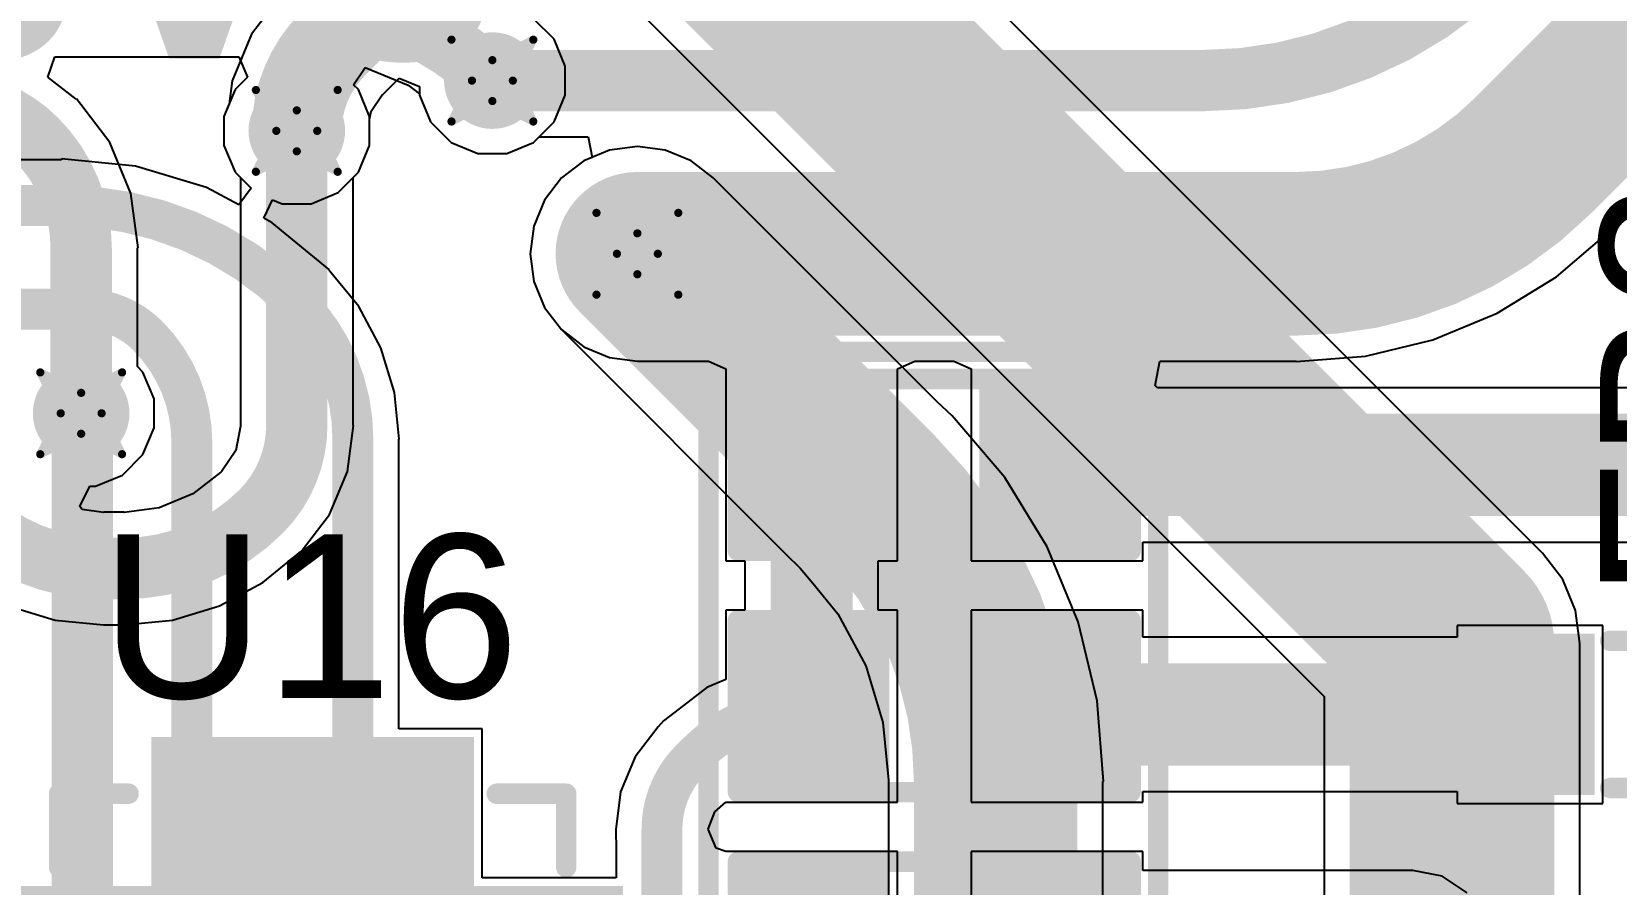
# Model space of a CAD drawing. Header units: inches. Extents: x -5 to 426, y -53 to 116.
# Drawn here: x 38.13 to 47.97, y -9.05 to -3.75 of the extents above; entities that cross this region are included whole.
import ezdxf

# ---------------------------------------------------------------- set-up
doc = ezdxf.new("R2010")
doc.units = ezdxf.units.IN
for name, color, linetype in [('Board Outline', 216, 'Continuous'), ('Bottom Layer', 5, 'Continuous'), ('Drill Drawing', 1, 'Continuous'), ('Top Layer', 1, 'Continuous'), ('Top Overlay', 2, 'Continuous'), ('Top Paste', 8, 'Continuous'), ('Top Solder', 216, 'Continuous'), ('Via Holes', 16, 'Continuous')]:
    doc.layers.add(name, color=color, linetype=linetype)
doc.styles.add('Arial', font='', dxfattribs={"height": 0.2})
doc.styles.add('Arial_Bold', font='', dxfattribs={"height": 0.2})
doc.styles.get('Arial').set_extended_font_data('Arial')
doc.styles.get('Arial_Bold').set_extended_font_data('Arial', bold=True)

# ---------------------------------------------------------------- blocks, each defined once
blk = doc.blocks.new('R___0603_7')
at = {"layer": 'Top Layer'}
for points in [[(-0.381, 0.4445), (-0.381, -0.4445), (-1.143, -0.4445), (-1.143, 0.4445)], [(1.143, 0.4445), (1.143, -0.4445), (0.381, -0.4445), (0.381, 0.4445)]]:
    blk.add_hatch(color=1, dxfattribs=at).paths.add_polyline_path(points)
at = {"layer": 'Top Paste'}
for points in [[(-0.381, 0.4445), (-0.381, -0.4445), (-1.143, -0.4445), (-1.143, 0.4445)], [(1.143, 0.4445), (1.143, -0.4445), (0.381, -0.4445), (0.381, 0.4445)]]:
    blk.add_hatch(color=8, dxfattribs=at).paths.add_polyline_path(points)
at = {"layer": 'Top Solder'}
for points in [[(-0.2794, 0.5461), (-0.2794, -0.5461), (-1.2446, -0.5461), (-1.2446, 0.5461)], [(1.2446, 0.5461), (1.2446, -0.5461), (0.2794, -0.5461), (0.2794, 0.5461)]]:
    blk.add_hatch(color=216, dxfattribs=at).paths.add_polyline_path(points)
at = {"layer": 'Top Overlay'}
for points in [[(-1.2192, -0.5334, 0.127, 0.127, 0), (-1.2192, 0.5334, 0.127, 0.127, 0)], [(-1.2192, 0.5334, 0.127, 0.127, 0), (1.2192, 0.5334, 0.127, 0.127, 0)], [(1.2192, -0.5334, 0.127, 0.127, 0), (1.2192, 0.5334, 0.127, 0.127, 0)], [(-1.2192, -0.5334, 0.127, 0.127, 0), (1.2192, -0.5334, 0.127, 0.127, 0)]]:
    blk.add_lwpolyline(points, format="xyseb", dxfattribs=at)
for points in [[(-1.25095, 0.5334, 0.0635, 0.0635, 1), (-1.18745, 0.5334, 0.0635, 0.0635, 1)], [(-1.25095, 0.5334, 0.0635, 0.0635, 1), (-1.18745, 0.5334, 0.0635, 0.0635, 1)], [(1.18745, 0.5334, 0.0635, 0.0635, 1), (1.25095, 0.5334, 0.0635, 0.0635, 1)], [(1.18745, 0.5334, 0.0635, 0.0635, 1), (1.25095, 0.5334, 0.0635, 0.0635, 1)], [(-1.25095, -0.5334, 0.0635, 0.0635, 1), (-1.18745, -0.5334, 0.0635, 0.0635, 1)], [(-1.25095, -0.5334, 0.0635, 0.0635, 1), (-1.18745, -0.5334, 0.0635, 0.0635, 1)], [(1.18745, -0.5334, 0.0635, 0.0635, 1), (1.25095, -0.5334, 0.0635, 0.0635, 1)], [(1.18745, -0.5334, 0.0635, 0.0635, 1), (1.25095, -0.5334, 0.0635, 0.0635, 1)]]:
    blk.add_lwpolyline(points, format="xyseb", close=True, dxfattribs=at)
blk = doc.blocks.new('R___0603_8')
at = {"layer": 'Top Layer'}
for points in [[(-0.381, 0.4445), (-0.381, -0.4445), (-1.143, -0.4445), (-1.143, 0.4445)], [(1.143, 0.4445), (1.143, -0.4445), (0.381, -0.4445), (0.381, 0.4445)]]:
    blk.add_hatch(color=1, dxfattribs=at).paths.add_polyline_path(points)
at = {"layer": 'Top Paste'}
for points in [[(-0.381, 0.4445), (-0.381, -0.4445), (-1.143, -0.4445), (-1.143, 0.4445)], [(1.143, 0.4445), (1.143, -0.4445), (0.381, -0.4445), (0.381, 0.4445)]]:
    blk.add_hatch(color=8, dxfattribs=at).paths.add_polyline_path(points)
at = {"layer": 'Top Solder'}
for points in [[(-0.2794, 0.5461), (-0.2794, -0.5461), (-1.2446, -0.5461), (-1.2446, 0.5461)], [(1.2446, 0.5461), (1.2446, -0.5461), (0.2794, -0.5461), (0.2794, 0.5461)]]:
    blk.add_hatch(color=216, dxfattribs=at).paths.add_polyline_path(points)
at = {"layer": 'Top Overlay'}
for points in [[(-1.2192, -0.5334, 0.127, 0.127, 0), (-1.2192, 0.5334, 0.127, 0.127, 0)], [(-1.2192, 0.5334, 0.127, 0.127, 0), (1.2192, 0.5334, 0.127, 0.127, 0)], [(1.2192, -0.5334, 0.127, 0.127, 0), (1.2192, 0.5334, 0.127, 0.127, 0)], [(-1.2192, -0.5334, 0.127, 0.127, 0), (1.2192, -0.5334, 0.127, 0.127, 0)]]:
    blk.add_lwpolyline(points, format="xyseb", dxfattribs=at)
for points in [[(-1.25095, 0.5334, 0.0635, 0.0635, 1), (-1.18745, 0.5334, 0.0635, 0.0635, 1)], [(-1.25095, 0.5334, 0.0635, 0.0635, 1), (-1.18745, 0.5334, 0.0635, 0.0635, 1)], [(1.18745, 0.5334, 0.0635, 0.0635, 1), (1.25095, 0.5334, 0.0635, 0.0635, 1)], [(1.18745, 0.5334, 0.0635, 0.0635, 1), (1.25095, 0.5334, 0.0635, 0.0635, 1)], [(-1.25095, -0.5334, 0.0635, 0.0635, 1), (-1.18745, -0.5334, 0.0635, 0.0635, 1)], [(-1.25095, -0.5334, 0.0635, 0.0635, 1), (-1.18745, -0.5334, 0.0635, 0.0635, 1)], [(1.18745, -0.5334, 0.0635, 0.0635, 1), (1.25095, -0.5334, 0.0635, 0.0635, 1)], [(1.18745, -0.5334, 0.0635, 0.0635, 1), (1.25095, -0.5334, 0.0635, 0.0635, 1)]]:
    blk.add_lwpolyline(points, format="xyseb", close=True, dxfattribs=at)
blk = doc.blocks.new('R___0603_10')
at = {"layer": 'Top Layer'}
for points in [[(-0.381, 0.4445), (-0.381, -0.4445), (-1.143, -0.4445), (-1.143, 0.4445)], [(1.143, 0.4445), (1.143, -0.4445), (0.381, -0.4445), (0.381, 0.4445)]]:
    blk.add_hatch(color=1, dxfattribs=at).paths.add_polyline_path(points)
at = {"layer": 'Top Paste'}
for points in [[(-0.381, 0.4445), (-0.381, -0.4445), (-1.143, -0.4445), (-1.143, 0.4445)], [(1.143, 0.4445), (1.143, -0.4445), (0.381, -0.4445), (0.381, 0.4445)]]:
    blk.add_hatch(color=8, dxfattribs=at).paths.add_polyline_path(points)
at = {"layer": 'Top Solder'}
for points in [[(-0.2794, 0.5461), (-0.2794, -0.5461), (-1.2446, -0.5461), (-1.2446, 0.5461)], [(1.2446, 0.5461), (1.2446, -0.5461), (0.2794, -0.5461), (0.2794, 0.5461)]]:
    blk.add_hatch(color=216, dxfattribs=at).paths.add_polyline_path(points)
at = {"layer": 'Top Overlay'}
for points in [[(-1.2192, -0.5334, 0.127, 0.127, 0), (-1.2192, 0.5334, 0.127, 0.127, 0)], [(-1.2192, 0.5334, 0.127, 0.127, 0), (1.2192, 0.5334, 0.127, 0.127, 0)], [(1.2192, -0.5334, 0.127, 0.127, 0), (1.2192, 0.5334, 0.127, 0.127, 0)], [(-1.2192, -0.5334, 0.127, 0.127, 0), (1.2192, -0.5334, 0.127, 0.127, 0)]]:
    blk.add_lwpolyline(points, format="xyseb", dxfattribs=at)
for points in [[(-1.25095, 0.5334, 0.0635, 0.0635, 1), (-1.18745, 0.5334, 0.0635, 0.0635, 1)], [(-1.25095, 0.5334, 0.0635, 0.0635, 1), (-1.18745, 0.5334, 0.0635, 0.0635, 1)], [(1.18745, 0.5334, 0.0635, 0.0635, 1), (1.25095, 0.5334, 0.0635, 0.0635, 1)], [(1.18745, 0.5334, 0.0635, 0.0635, 1), (1.25095, 0.5334, 0.0635, 0.0635, 1)], [(-1.25095, -0.5334, 0.0635, 0.0635, 1), (-1.18745, -0.5334, 0.0635, 0.0635, 1)], [(-1.25095, -0.5334, 0.0635, 0.0635, 1), (-1.18745, -0.5334, 0.0635, 0.0635, 1)], [(1.18745, -0.5334, 0.0635, 0.0635, 1), (1.25095, -0.5334, 0.0635, 0.0635, 1)], [(1.18745, -0.5334, 0.0635, 0.0635, 1), (1.25095, -0.5334, 0.0635, 0.0635, 1)]]:
    blk.add_lwpolyline(points, format="xyseb", close=True, dxfattribs=at)
blk = doc.blocks.new('IND_0603__1608_M_______43')
at = {"layer": 'Top Layer'}
for points in [[(-1, 0.4), (-0.4, 0.4), (-0.4, -0.4), (-1, -0.4)], [(0.4, 0.4), (1, 0.4), (1, -0.4), (0.4, -0.4)]]:
    blk.add_hatch(color=1, dxfattribs=at).paths.add_polyline_path(points)
at = {"layer": 'Top Paste'}
for points in [[(-1, 0.4), (-0.4, 0.4), (-0.4, -0.4), (-1, -0.4)], [(0.4, 0.4), (1, 0.4), (1, -0.4), (0.4, -0.4)]]:
    blk.add_hatch(color=8, dxfattribs=at).paths.add_polyline_path(points)
at = {"layer": 'Top Solder'}
for points in [[(-1.1016, 0.5016), (-0.2984, 0.5016), (-0.2984, -0.5016), (-1.1016, -0.5016)], [(0.2984, 0.5016), (1.1016, 0.5016), (1.1016, -0.5016), (0.2984, -0.5016)]]:
    blk.add_hatch(color=216, dxfattribs=at).paths.add_polyline_path(points)
at = {"layer": 'Top Overlay'}
for points in [[(-0.2032, 0.4572, 0.127, 0.127, 0), (0.2286, 0.4572, 0.127, 0.127, 0)], [(-0.2032, -0.4572, 0.127, 0.127, 0), (0.2286, -0.4572, 0.127, 0.127, 0)]]:
    blk.add_lwpolyline(points, format="xyseb", dxfattribs=at)
for points in [[(-0.2349, 0.4572, 0.0635, 0.0635, 1), (-0.1714, 0.4572, 0.0635, 0.0635, 1)], [(0.1968, 0.4572, 0.0635, 0.0635, 1), (0.2604, 0.4572, 0.0635, 0.0635, 1)], [(-0.2349, -0.4572, 0.0635, 0.0635, 1), (-0.1714, -0.4572, 0.0635, 0.0635, 1)], [(0.1968, -0.4572, 0.0635, 0.0635, 1), (0.2604, -0.4572, 0.0635, 0.0635, 1)]]:
    blk.add_lwpolyline(points, format="xyseb", close=True, dxfattribs=at)
blk = doc.blocks.new('TQFN_16_EP_3_3__49')
at = {"layer": 'Top Layer'}
for points in [[(-0.6, 1.825), (-0.6, 1.025), (-0.9, 1.025), (-0.9, 1.825)], [(-0.1, 1.825), (-0.1, 1.025), (-0.4, 1.025), (-0.4, 1.825)], [(0.4, 1.825), (0.4, 1.025), (0.1, 1.025), (0.1, 1.825)], [(0.9, 1.825), (0.9, 1.025), (0.6, 1.025), (0.6, 1.825)], [(-1.825, 0.9), (-1.025, 0.9), (-1.025, 0.6), (-1.825, 0.6)], [(1.025, 0.9), (1.825, 0.9), (1.825, 0.6), (1.025, 0.6)], [(-0.615, 0.615), (0.615, 0.615), (0.615, -0.615), (-0.615, -0.615)], [(-1.825, 0.4), (-1.025, 0.4), (-1.025, 0.1), (-1.825, 0.1)], [(1.025, 0.4), (1.825, 0.4), (1.825, 0.1), (1.025, 0.1)], [(-1.825, -0.1), (-1.025, -0.1), (-1.025, -0.4), (-1.825, -0.4)], [(1.025, -0.1), (1.825, -0.1), (1.825, -0.4), (1.025, -0.4)], [(-1.825, -0.6), (-1.025, -0.6), (-1.025, -0.9), (-1.825, -0.9)], [(1.025, -0.6), (1.825, -0.6), (1.825, -0.9), (1.025, -0.9)], [(-0.9, -1.825), (-0.9, -1.025), (-0.6, -1.025), (-0.6, -1.825)], [(-0.4, -1.825), (-0.4, -1.025), (-0.1, -1.025), (-0.1, -1.825)], [(0.1, -1.825), (0.1, -1.025), (0.4, -1.025), (0.4, -1.825)], [(0.6, -1.825), (0.6, -1.025), (0.9, -1.025), (0.9, -1.825)]]:
    blk.add_hatch(color=1, dxfattribs=at).paths.add_polyline_path(points)
at = {"layer": 'Top Paste'}
for points in [[(-0.6, 1.825), (-0.6, 1.025), (-0.9, 1.025), (-0.9, 1.825)], [(-0.1, 1.825), (-0.1, 1.025), (-0.4, 1.025), (-0.4, 1.825)], [(0.4, 1.825), (0.4, 1.025), (0.1, 1.025), (0.1, 1.825)], [(0.9, 1.825), (0.9, 1.025), (0.6, 1.025), (0.6, 1.825)], [(-1.825, 0.9), (-1.025, 0.9), (-1.025, 0.6), (-1.825, 0.6)], [(1.025, 0.9), (1.825, 0.9), (1.825, 0.6), (1.025, 0.6)], [(-0.615, 0.615), (0.615, 0.615), (0.615, -0.615), (-0.615, -0.615)], [(-1.825, 0.4), (-1.025, 0.4), (-1.025, 0.1), (-1.825, 0.1)], [(1.025, 0.4), (1.825, 0.4), (1.825, 0.1), (1.025, 0.1)], [(-1.825, -0.1), (-1.025, -0.1), (-1.025, -0.4), (-1.825, -0.4)], [(1.025, -0.1), (1.825, -0.1), (1.825, -0.4), (1.025, -0.4)], [(-1.825, -0.6), (-1.025, -0.6), (-1.025, -0.9), (-1.825, -0.9)], [(1.025, -0.6), (1.825, -0.6), (1.825, -0.9), (1.025, -0.9)], [(-0.9, -1.825), (-0.9, -1.025), (-0.6, -1.025), (-0.6, -1.825)], [(-0.4, -1.825), (-0.4, -1.025), (-0.1, -1.025), (-0.1, -1.825)], [(0.1, -1.825), (0.1, -1.025), (0.4, -1.025), (0.4, -1.825)], [(0.6, -1.825), (0.6, -1.025), (0.9, -1.025), (0.9, -1.825)]]:
    blk.add_hatch(color=8, dxfattribs=at).paths.add_polyline_path(points)
at = {"layer": 'Top Solder'}
for points in [[(-0.4984, 1.9266), (-0.4984, 0.9234), (-1.0016, 0.9234), (-1.0016, 1.9266)], [(0.0016, 1.9266), (0.0016, 0.9234), (-0.5016, 0.9234), (-0.5016, 1.9266)], [(0.5016, 1.9266), (0.5016, 0.9234), (-0.0016, 0.9234), (-0.0016, 1.9266)], [(1.0016, 1.9266), (1.0016, 0.9234), (0.4984, 0.9234), (0.4984, 1.9266)], [(-1.9266, 1.0016), (-0.9234, 1.0016), (-0.9234, 0.4984), (-1.9266, 0.4984)], [(0.9234, 1.0016), (1.9266, 1.0016), (1.9266, 0.4984), (0.9234, 0.4984)], [(-0.7166, 0.7166), (0.7166, 0.7166), (0.7166, -0.7166), (-0.7166, -0.7166)], [(-1.9266, 0.5016), (-0.9234, 0.5016), (-0.9234, -0.0016), (-1.9266, -0.0016)], [(0.9234, 0.5016), (1.9266, 0.5016), (1.9266, -0.0016), (0.9234, -0.0016)], [(-1.9266, 0.0016), (-0.9234, 0.0016), (-0.9234, -0.5016), (-1.9266, -0.5016)], [(0.9234, 0.0016), (1.9266, 0.0016), (1.9266, -0.5016), (0.9234, -0.5016)], [(-1.9266, -0.4984), (-0.9234, -0.4984), (-0.9234, -1.0016), (-1.9266, -1.0016)], [(0.9234, -0.4984), (1.9266, -0.4984), (1.9266, -1.0016), (0.9234, -1.0016)], [(-1.0016, -1.9266), (-1.0016, -0.9234), (-0.4984, -0.9234), (-0.4984, -1.9266)], [(-0.5016, -1.9266), (-0.5016, -0.9234), (0.0016, -0.9234), (0.0016, -1.9266)], [(-0.0016, -1.9266), (-0.0016, -0.9234), (0.5016, -0.9234), (0.5016, -1.9266)], [(0.4984, -1.9266), (0.4984, -0.9234), (1.0016, -0.9234), (1.0016, -1.9266)]]:
    blk.add_hatch(color=216, dxfattribs=at).paths.add_polyline_path(points)
at = {"layer": 'Top Overlay'}
for points in [[(-1.5748, 1.1176, 0.127, 0.127, 0), (-1.5748, 1.5748, 0.127, 0.127, 0)], [(-1.5748, 1.5748, 0.127, 0.127, 0), (-1.143, 1.5748, 0.127, 0.127, 0)], [(1.143, 1.5748, 0.127, 0.127, 0), (1.5748, 1.5748, 0.127, 0.127, 0)], [(1.5748, 1.1176, 0.127, 0.127, 0), (1.5748, 1.5748, 0.127, 0.127, 0)], [(-2.1082, 0.9144, 0.127, 0.127, 0), (-1.9812, 0.7874, 0.127, 0.127, 0)], [(-2.1082, 0.6604, 0.127, 0.127, 0), (-2.1082, 0.9144, 0.127, 0.127, 0)], [(-2.1082, 0.6604, 0.127, 0.127, 0), (-1.9812, 0.7874, 0.127, 0.127, 0)], [(-1.5748, -1.5748, 0.127, 0.127, 0), (-1.5748, -1.1176, 0.127, 0.127, 0)], [(1.5748, -1.5748, 0.127, 0.127, 0), (1.5748, -1.1176, 0.127, 0.127, 0)], [(-1.5748, -1.5748, 0.127, 0.127, 0), (-1.143, -1.5748, 0.127, 0.127, 0)], [(1.143, -1.5748, 0.127, 0.127, 0), (1.5748, -1.5748, 0.127, 0.127, 0)]]:
    blk.add_lwpolyline(points, format="xyseb", dxfattribs=at)
for points in [[(-1.6065, 1.5748, 0.0635, 0.0635, 1), (-1.5431, 1.5748, 0.0635, 0.0635, 1)], [(-1.6065, 1.5748, 0.0635, 0.0635, 1), (-1.5431, 1.5748, 0.0635, 0.0635, 1)], [(-1.1747, 1.5748, 0.0635, 0.0635, 1), (-1.1113, 1.5748, 0.0635, 0.0635, 1)], [(1.1113, 1.5748, 0.0635, 0.0635, 1), (1.1748, 1.5748, 0.0635, 0.0635, 1)], [(1.5431, 1.5748, 0.0635, 0.0635, 1), (1.6066, 1.5748, 0.0635, 0.0635, 1)], [(1.5431, 1.5748, 0.0635, 0.0635, 1), (1.6066, 1.5748, 0.0635, 0.0635, 1)], [(-1.6065, 1.1176, 0.0635, 0.0635, 1), (-1.5431, 1.1176, 0.0635, 0.0635, 1)], [(1.5431, 1.1176, 0.0635, 0.0635, 1), (1.6066, 1.1176, 0.0635, 0.0635, 1)], [(-2.1399, 0.9144, 0.0635, 0.0635, 1), (-2.0764, 0.9144, 0.0635, 0.0635, 1)], [(-2.1399, 0.9144, 0.0635, 0.0635, 1), (-2.0764, 0.9144, 0.0635, 0.0635, 1)], [(-2.013, 0.7874, 0.0635, 0.0635, 1), (-1.9494, 0.7874, 0.0635, 0.0635, 1)], [(-2.013, 0.7874, 0.0635, 0.0635, 1), (-1.9494, 0.7874, 0.0635, 0.0635, 1)], [(-2.1399, 0.6604, 0.0635, 0.0635, 1), (-2.0764, 0.6604, 0.0635, 0.0635, 1)], [(-2.1399, 0.6604, 0.0635, 0.0635, 1), (-2.0764, 0.6604, 0.0635, 0.0635, 1)], [(-1.6065, -1.1176, 0.0635, 0.0635, 1), (-1.5431, -1.1176, 0.0635, 0.0635, 1)], [(1.5431, -1.1176, 0.0635, 0.0635, 1), (1.6066, -1.1176, 0.0635, 0.0635, 1)], [(-1.6065, -1.5748, 0.0635, 0.0635, 1), (-1.5431, -1.5748, 0.0635, 0.0635, 1)], [(-1.6065, -1.5748, 0.0635, 0.0635, 1), (-1.5431, -1.5748, 0.0635, 0.0635, 1)], [(-1.1747, -1.5748, 0.0635, 0.0635, 1), (-1.1113, -1.5748, 0.0635, 0.0635, 1)], [(1.1113, -1.5748, 0.0635, 0.0635, 1), (1.1748, -1.5748, 0.0635, 0.0635, 1)], [(1.5431, -1.5748, 0.0635, 0.0635, 1), (1.6066, -1.5748, 0.0635, 0.0635, 1)], [(1.5431, -1.5748, 0.0635, 0.0635, 1), (1.6066, -1.5748, 0.0635, 0.0635, 1)]]:
    blk.add_lwpolyline(points, format="xyseb", close=True, dxfattribs=at)

msp = doc.modelspace()

# ---------------------------------------------------------------- hatches: boundary and pattern name
at = {"layer": 'Bottom Layer'}
h = msp.add_hatch(color=5, dxfattribs=at)
edge = h.paths.add_edge_path()
edge.add_arc((40.9912, -4.0567), 0.3, 0, 360)
h = msp.add_hatch(color=5, dxfattribs=at)
edge = h.paths.add_edge_path()
edge.add_arc((39.7764, -4.3688), 0.3, 0, 360)
h = msp.add_hatch(color=5, dxfattribs=at)
edge = h.paths.add_edge_path()
edge.add_arc((41.8917, -5.132), 0.3, 0, 360)
h = msp.add_hatch(color=5, dxfattribs=at)
edge = h.paths.add_edge_path()
edge.add_arc((38.4373, -6.1226), 0.3, 0, 360)
at = {"layer": 'Top Layer'}
h = msp.add_hatch(color=1, dxfattribs=at)
edge = h.paths.add_edge_path()
edge.add_arc((40.9912, -4.0567), 0.3, 0, 360)
h = msp.add_hatch(color=1, dxfattribs=at)
edge = h.paths.add_edge_path()
edge.add_arc((39.7764, -4.3688), 0.3, 0, 360)
h = msp.add_hatch(color=1, dxfattribs=at)
edge = h.paths.add_edge_path()
edge.add_arc((41.8917, -5.132), 0.3, 0, 360)
h = msp.add_hatch(color=1, dxfattribs=at)
edge = h.paths.add_edge_path()
edge.add_arc((38.4373, -6.1226), 0.3, 0, 360)
at = {"layer": 'Via Holes'}
h = msp.add_hatch(color=7, dxfattribs=at)
edge = h.paths.add_edge_path()
edge.add_arc((40.9912, -4.0567), 0.15, 0, 360)
h = msp.add_hatch(color=7, dxfattribs=at)
edge = h.paths.add_edge_path()
edge.add_arc((39.7764, -4.3688), 0.15, 0, 360)
h = msp.add_hatch(color=7, dxfattribs=at)
edge = h.paths.add_edge_path()
edge.add_arc((41.8917, -5.132), 0.15, 0, 360)
h = msp.add_hatch(color=7, dxfattribs=at)
edge = h.paths.add_edge_path()
edge.add_arc((38.4373, -6.1226), 0.15, 0, 360)

# ---------------------------------------------------------------- linework, layer by layer
at = {"layer": 'Board Outline'}
msp.add_lwpolyline([(49.7725, 6.3481, 0.254, 0.254, -1.144567), (-0.2979, -38.4414, 0.254, 0.254, 0)], format="xyseb", dxfattribs=at)
at = {"layer": 'Bottom Layer'}
for p, q in [((47.5125, -6.9906), (41.6126, -1.0906)), ((40.722, -2.4464), (46.1568, -7.8811)), ((41.3747, -3.8004), (41.2475, -3.6731)), ((41.4436, -3.9667), (41.3747, -3.8004)), ((38.2302, -4.0355), (38.2733, -3.9085)), ((38.2733, -3.9085), (39.4173, -3.9085)), ((39.4173, -3.9085), (39.4699, -4.0355)), ((40.1294, -4.0821), (40.2014, -3.9744)), ((40.2014, -3.9744), (40.4672, -4.0845)), ((41.4436, -4.1466), (41.4436, -3.9667)), ((38.4072, -4.1714), (38.2302, -4.0355)), ((39.3929, -4.1125), (39.324, -4.2788)), ((39.4699, -4.0355), (39.3929, -4.1125)), ((40.1599, -4.1125), (40.1294, -4.0821)), ((40.2288, -4.2788), (40.1599, -4.1125)), ((40.4672, -4.0845), (40.5388, -4.1394)), ((38.4083, -4.1704), (38.4072, -4.1714)), ((38.6161, -4.4413), (38.4083, -4.1704)), ((40.5388, -4.1394), (40.5388, -4.1466)), ((40.5388, -4.1466), (40.6077, -4.3129)), ((41.3747, -4.3129), (41.4436, -4.1466)), ((39.324, -4.2788), (39.324, -4.4588)), ((40.2288, -4.4588), (40.2288, -4.2788)), ((40.6077, -4.3129), (40.7349, -4.4402)), ((41.2475, -4.4402), (41.3747, -4.3129)), ((38.7468, -4.7568), (38.6161, -4.4413)), ((39.324, -4.4588), (39.3929, -4.6251)), ((40.1599, -4.6251), (40.2288, -4.4588)), ((40.7349, -4.4402), (40.9012, -4.5091)), ((40.9012, -4.5091), (41.0812, -4.5091)), ((41.0812, -4.5091), (41.2475, -4.4402)), ((41.7193, -4.4886), (41.5586, -4.5551)), ((41.8917, -4.4659), (41.7193, -4.4886)), ((42.0641, -4.4886), (41.8917, -4.4659)), ((42.2247, -4.5551), (42.0641, -4.4886)), ((39.3929, -4.6251), (39.4268, -4.659)), ((40.126, -4.659), (40.1599, -4.6251)), ((41.5586, -4.5551), (41.4207, -4.661)), ((42.3627, -4.661), (42.2247, -4.5551)), ((39.4268, -4.659), (39.4268, -6.1974)), ((40.126, -6.1974), (40.126, -4.659)), ((41.4207, -4.661), (41.3148, -4.7989)), ((43.7539, -6.0522), (42.3627, -4.661)), ((38.7914, -5.0953), (38.7468, -4.7568)), ((41.3148, -4.7989), (41.2483, -4.9596)), ((41.2483, -4.9596), (41.2256, -5.132)), ((38.7869, -5.8324), (38.7869, -5.0953)), ((38.7869, -5.0953), (38.7914, -5.0953)), ((41.2256, -5.132), (41.2483, -5.3044)), ((41.2483, -5.3044), (41.3148, -5.465)), ((41.3148, -5.465), (41.4207, -5.603)), ((41.4207, -5.603), (42.8142, -6.9965)), ((38.8208, -5.8663), (38.7869, -5.8324)), ((38.8897, -6.0326), (38.8208, -5.8663)), ((38.8897, -6.2126), (38.8897, -6.0326)), ((43.8467, -6.1391), (43.7539, -6.0522)), ((39.4268, -6.1974), (39.4277, -6.2021)), ((40.091, -6.4843), (40.1288, -6.1974)), ((40.1288, -6.1974), (40.126, -6.1974)), ((44.1739, -6.5221), (43.8467, -6.1391)), ((43.8467, -6.1391), (43.8467, -6.1391)), ((38.8208, -6.3788), (38.8897, -6.2126)), ((39.4277, -6.2021), (39.3975, -6.3537)), ((38.6935, -6.5061), (38.8208, -6.3788)), ((39.3975, -6.3537), (39.3116, -6.4823)), ((39.3053, -6.4885), (39.1304, -6.6227)), ((39.3077, -6.485), (39.3053, -6.4885)), ((39.3116, -6.4823), (39.3077, -6.485)), ((39.9802, -6.7517), (40.091, -6.4843)), ((38.4288, -6.702), (38.4912, -6.575)), ((38.4912, -6.575), (38.5273, -6.575)), ((38.5273, -6.575), (38.6935, -6.5061)), ((44.4371, -6.9516), (44.1739, -6.5221)), ((39.1304, -6.6227), (38.9227, -6.7087)), ((38.4426, -6.7198), (38.4288, -6.702)), ((38.5768, -6.7375), (38.4426, -6.7198)), ((38.581, -6.7367), (38.5768, -6.7375)), ((38.6999, -6.7367), (38.581, -6.7367)), ((38.7041, -6.7375), (38.6999, -6.7367)), ((38.9227, -6.7087), (38.7041, -6.7375)), ((39.804, -6.9814), (39.9802, -6.7517)), ((39.5663, -7.1739), (39.8026, -6.98)), ((39.8026, -6.98), (39.804, -6.9814)), ((44.6298, -7.4171), (44.4371, -6.9516)), ((42.8142, -6.9965), (42.9017, -7.084)), ((42.9017, -7.084), (42.9815, -7.178)), ((47.6387, -7.155), (47.5125, -6.9906)), ((39.2967, -7.318), (39.5663, -7.1739)), ((42.9815, -7.178), (43.1365, -7.3669)), ((47.7181, -7.3466), (47.6387, -7.155)), ((37.9842, -7.318), (38.2768, -7.4068)), ((39.0042, -7.4068), (39.2967, -7.318)), ((43.1365, -7.3669), (43.3098, -7.6912)), ((47.7451, -7.5521), (47.7181, -7.3466)), ((38.2768, -7.4068), (38.5763, -7.4363)), ((38.5763, -7.4363), (38.581, -7.4367)), ((38.581, -7.4367), (38.7, -7.4367)), ((38.7, -7.4367), (38.7046, -7.4363)), ((38.7, -7.4367), (38.7, -7.4367)), ((38.7046, -7.4363), (39.0042, -7.4068)), ((44.7474, -7.9069), (44.6298, -7.4171)), ((47.7451, -7.5522), (47.7451, -7.5521)), ((47.7451, -14.8718), (47.7451, -7.5522)), ((43.3098, -7.6912), (43.4166, -8.0431)), ((44.787, -8.4091), (44.7474, -7.9069)), ((46.1568, -7.8811), (46.1568, -15.0119)), ((43.4166, -8.0431), (43.4517, -8.4003)), ((43.4517, -8.4003), (43.4506, -8.4091)), ((43.4506, -8.4091), (43.4506, -13.374)), ((44.7828, -13.374), (44.7828, -8.4091)), ((44.7828, -8.4091), (44.787, -8.4091))]:
    msp.add_line(p, q, dxfattribs=at)
for points in [[(41.051, -1.6522, 1.27, 1.27, 0), (46.9509, -7.5521, 1.27, 1.27, 0)], [(39.7896, -3.5589, 0.381, 0.381, -0.198912), (40.9912, -4.0567, 0.381, 0.381, 0)], [(37.5999, -4.1897, 0.381, 0.381, -0.198912), (38.1579, -4.4208, 0.381, 0.381, 0)], [(38.1579, -4.4208, 0.381, 0.381, -0.198912), (38.4373, -5.0953, 0.381, 0.381, 0)], [(39.7764, -6.1974, 0.381, 0.381, 0), (39.7764, -4.3688, 0.381, 0.381, 0)], [(41.8917, -5.132, 1.016, 1.016, 0), (43.3727, -6.613, 1.016, 1.016, 0)], [(38.4373, -6.1226, 0.381, 0.381, 0), (38.4373, -5.0953, 0.381, 0.381, 0)], [(39.7764, -6.1974, 0.381, 0.381, -0.198912), (39.5549, -6.7322, 0.381, 0.381, 0)], [(43.3727, -6.613, 1.016, 1.016, -0.198912), (44.1167, -8.4091, 1.016, 1.016, 0)], [(38.581, -7.0863, 0.381, 0.381, -0.198912), (37.7261, -6.7322, 0.381, 0.381, 0)], [(39.5549, -6.7322, 0.381, 0.381, -0.198912), (38.6999, -7.0863, 0.381, 0.381, 0)], [(38.581, -7.0863, 0.381, 0.381, 0), (38.6999, -7.0863, 0.381, 0.381, 0)], [(46.9509, -15.7141, 1.27, 1.27, 0), (46.9509, -7.5521, 1.27, 1.27, 0)], [(44.1167, -13.374, 1.016, 1.016, 0), (44.1167, -8.4091, 1.016, 1.016, 0)], [(38.4742, -10.3898, 0.635, 0.635, -0.401219), (36.9539, -8.8001, 0.635, 0.635, 0)]]:
    msp.add_lwpolyline(points, format="xyseb", dxfattribs=at)
for points in [[(40.8959, -4.0567, 0.1905, 0.1905, 1), (41.0864, -4.0567, 0.1905, 0.1905, 1)], [(38.0626, -4.4208, 0.1905, 0.1905, 1), (38.2531, -4.4208, 0.1905, 0.1905, 1)], [(38.0626, -4.4208, 0.1905, 0.1905, 1), (38.2531, -4.4208, 0.1905, 0.1905, 1)], [(39.6812, -4.3688, 0.1905, 0.1905, 1), (39.8717, -4.3688, 0.1905, 0.1905, 1)], [(41.6377, -5.132, 0.508, 0.508, 1), (42.1457, -5.132, 0.508, 0.508, 1)], [(38.342, -5.0953, 0.1905, 0.1905, 1), (38.5325, -5.0953, 0.1905, 0.1905, 1)], [(38.342, -5.0953, 0.1905, 0.1905, 1), (38.5325, -5.0953, 0.1905, 0.1905, 1)], [(38.342, -6.1226, 0.1905, 0.1905, 1), (38.5325, -6.1226, 0.1905, 0.1905, 1)], [(39.6812, -6.1974, 0.1905, 0.1905, 1), (39.8717, -6.1974, 0.1905, 0.1905, 1)], [(39.6812, -6.1974, 0.1905, 0.1905, 1), (39.8717, -6.1974, 0.1905, 0.1905, 1)], [(43.1187, -6.613, 0.508, 0.508, 1), (43.6267, -6.613, 0.508, 0.508, 1)], [(43.1187, -6.613, 0.508, 0.508, 1), (43.6267, -6.613, 0.508, 0.508, 1)], [(39.4596, -6.7322, 0.1905, 0.1905, 1), (39.6501, -6.7322, 0.1905, 0.1905, 1)], [(39.4596, -6.7322, 0.1905, 0.1905, 1), (39.6501, -6.7322, 0.1905, 0.1905, 1)], [(38.4857, -7.0863, 0.1905, 0.1905, 1), (38.6762, -7.0863, 0.1905, 0.1905, 1)], [(38.4857, -7.0863, 0.1905, 0.1905, 1), (38.6762, -7.0863, 0.1905, 0.1905, 1)], [(38.6047, -7.0863, 0.1905, 0.1905, 1), (38.7952, -7.0863, 0.1905, 0.1905, 1)], [(38.6047, -7.0863, 0.1905, 0.1905, 1), (38.7952, -7.0863, 0.1905, 0.1905, 1)], [(46.6334, -7.5521, 0.635, 0.635, 1), (47.2684, -7.5521, 0.635, 0.635, 1)], [(46.6334, -7.5521, 0.635, 0.635, 1), (47.2684, -7.5521, 0.635, 0.635, 1)], [(43.8627, -8.4091, 0.508, 0.508, 1), (44.3707, -8.4091, 0.508, 0.508, 1)], [(43.8627, -8.4091, 0.508, 0.508, 1), (44.3707, -8.4091, 0.508, 0.508, 1)]]:
    msp.add_lwpolyline(points, format="xyseb", close=True, dxfattribs=at)
at = {"layer": 'Drill Drawing'}
for points in [[(40.7372, -3.8027, 0.0508, 0.0508, 0), (40.9912, -3.9297, 0.0508, 0.0508, 0)], [(40.7372, -3.8027, 0.0508, 0.0508, 0), (40.8642, -4.0567, 0.0508, 0.0508, 0)], [(40.9912, -3.9297, 0.0508, 0.0508, 0), (41.2452, -3.8027, 0.0508, 0.0508, 0)], [(41.1182, -4.0567, 0.0508, 0.0508, 0), (41.2452, -3.8027, 0.0508, 0.0508, 0)], [(40.7372, -4.3107, 0.0508, 0.0508, 0), (40.8642, -4.0567, 0.0508, 0.0508, 0)], [(41.1182, -4.0567, 0.0508, 0.0508, 0), (41.2452, -4.3107, 0.0508, 0.0508, 0)], [(39.5224, -4.1148, 0.0508, 0.0508, 0), (39.7764, -4.2418, 0.0508, 0.0508, 0)], [(39.5224, -4.1148, 0.0508, 0.0508, 0), (39.6494, -4.3688, 0.0508, 0.0508, 0)], [(39.7764, -4.2418, 0.0508, 0.0508, 0), (40.0304, -4.1148, 0.0508, 0.0508, 0)], [(39.9034, -4.3688, 0.0508, 0.0508, 0), (40.0304, -4.1148, 0.0508, 0.0508, 0)], [(40.7372, -4.3107, 0.0508, 0.0508, 0), (40.9912, -4.1837, 0.0508, 0.0508, 0)], [(40.9912, -4.1837, 0.0508, 0.0508, 0), (41.2452, -4.3107, 0.0508, 0.0508, 0)], [(39.5224, -4.6228, 0.0508, 0.0508, 0), (39.6494, -4.3688, 0.0508, 0.0508, 0)], [(39.9034, -4.3688, 0.0508, 0.0508, 0), (40.0304, -4.6228, 0.0508, 0.0508, 0)], [(39.5224, -4.6228, 0.0508, 0.0508, 0), (39.7764, -4.4958, 0.0508, 0.0508, 0)], [(39.7764, -4.4958, 0.0508, 0.0508, 0), (40.0304, -4.6228, 0.0508, 0.0508, 0)], [(41.6377, -4.878, 0.0508, 0.0508, 0), (41.8917, -5.005, 0.0508, 0.0508, 0)], [(41.6377, -4.878, 0.0508, 0.0508, 0), (41.7647, -5.132, 0.0508, 0.0508, 0)], [(41.8917, -5.005, 0.0508, 0.0508, 0), (42.1457, -4.878, 0.0508, 0.0508, 0)], [(42.0187, -5.132, 0.0508, 0.0508, 0), (42.1457, -4.878, 0.0508, 0.0508, 0)], [(41.6377, -5.386, 0.0508, 0.0508, 0), (41.7647, -5.132, 0.0508, 0.0508, 0)], [(42.0187, -5.132, 0.0508, 0.0508, 0), (42.1457, -5.386, 0.0508, 0.0508, 0)], [(41.6377, -5.386, 0.0508, 0.0508, 0), (41.8917, -5.259, 0.0508, 0.0508, 0)], [(41.8917, -5.259, 0.0508, 0.0508, 0), (42.1457, -5.386, 0.0508, 0.0508, 0)], [(38.1833, -5.8686, 0.0508, 0.0508, 0), (38.4373, -5.9956, 0.0508, 0.0508, 0)], [(38.1833, -5.8686, 0.0508, 0.0508, 0), (38.3103, -6.1226, 0.0508, 0.0508, 0)], [(38.4373, -5.9956, 0.0508, 0.0508, 0), (38.6913, -5.8686, 0.0508, 0.0508, 0)], [(38.5643, -6.1226, 0.0508, 0.0508, 0), (38.6913, -5.8686, 0.0508, 0.0508, 0)], [(38.1833, -6.3766, 0.0508, 0.0508, 0), (38.3103, -6.1226, 0.0508, 0.0508, 0)], [(38.5643, -6.1226, 0.0508, 0.0508, 0), (38.6913, -6.3766, 0.0508, 0.0508, 0)], [(38.1833, -6.3766, 0.0508, 0.0508, 0), (38.4373, -6.2496, 0.0508, 0.0508, 0)], [(38.4373, -6.2496, 0.0508, 0.0508, 0), (38.6913, -6.3766, 0.0508, 0.0508, 0)]]:
    msp.add_lwpolyline(points, format="xyseb", dxfattribs=at)
for points in [[(40.7245, -3.8027, 0.0254, 0.0254, 1), (40.7499, -3.8027, 0.0254, 0.0254, 1)], [(40.7245, -3.8027, 0.0254, 0.0254, 1), (40.7499, -3.8027, 0.0254, 0.0254, 1)], [(41.2325, -3.8027, 0.0254, 0.0254, 1), (41.2579, -3.8027, 0.0254, 0.0254, 1)], [(41.2325, -3.8027, 0.0254, 0.0254, 1), (41.2579, -3.8027, 0.0254, 0.0254, 1)], [(40.9785, -3.9297, 0.0254, 0.0254, 1), (41.0039, -3.9297, 0.0254, 0.0254, 1)], [(40.9785, -3.9297, 0.0254, 0.0254, 1), (41.0039, -3.9297, 0.0254, 0.0254, 1)], [(40.8515, -4.0567, 0.0254, 0.0254, 1), (40.8769, -4.0567, 0.0254, 0.0254, 1)], [(40.8515, -4.0567, 0.0254, 0.0254, 1), (40.8769, -4.0567, 0.0254, 0.0254, 1)], [(41.1055, -4.0567, 0.0254, 0.0254, 1), (41.1309, -4.0567, 0.0254, 0.0254, 1)], [(41.1055, -4.0567, 0.0254, 0.0254, 1), (41.1309, -4.0567, 0.0254, 0.0254, 1)], [(39.5097, -4.1148, 0.0254, 0.0254, 1), (39.5351, -4.1148, 0.0254, 0.0254, 1)], [(39.5097, -4.1148, 0.0254, 0.0254, 1), (39.5351, -4.1148, 0.0254, 0.0254, 1)], [(40.0177, -4.1148, 0.0254, 0.0254, 1), (40.0431, -4.1148, 0.0254, 0.0254, 1)], [(40.0177, -4.1148, 0.0254, 0.0254, 1), (40.0431, -4.1148, 0.0254, 0.0254, 1)], [(39.7637, -4.2418, 0.0254, 0.0254, 1), (39.7891, -4.2418, 0.0254, 0.0254, 1)], [(39.7637, -4.2418, 0.0254, 0.0254, 1), (39.7891, -4.2418, 0.0254, 0.0254, 1)], [(40.9785, -4.1837, 0.0254, 0.0254, 1), (41.0039, -4.1837, 0.0254, 0.0254, 1)], [(40.9785, -4.1837, 0.0254, 0.0254, 1), (41.0039, -4.1837, 0.0254, 0.0254, 1)], [(40.7245, -4.3107, 0.0254, 0.0254, 1), (40.7499, -4.3107, 0.0254, 0.0254, 1)], [(40.7245, -4.3107, 0.0254, 0.0254, 1), (40.7499, -4.3107, 0.0254, 0.0254, 1)], [(41.2325, -4.3107, 0.0254, 0.0254, 1), (41.2579, -4.3107, 0.0254, 0.0254, 1)], [(41.2325, -4.3107, 0.0254, 0.0254, 1), (41.2579, -4.3107, 0.0254, 0.0254, 1)], [(39.6367, -4.3688, 0.0254, 0.0254, 1), (39.6621, -4.3688, 0.0254, 0.0254, 1)], [(39.6367, -4.3688, 0.0254, 0.0254, 1), (39.6621, -4.3688, 0.0254, 0.0254, 1)], [(39.8907, -4.3688, 0.0254, 0.0254, 1), (39.9161, -4.3688, 0.0254, 0.0254, 1)], [(39.8907, -4.3688, 0.0254, 0.0254, 1), (39.9161, -4.3688, 0.0254, 0.0254, 1)], [(39.7637, -4.4958, 0.0254, 0.0254, 1), (39.7891, -4.4958, 0.0254, 0.0254, 1)], [(39.7637, -4.4958, 0.0254, 0.0254, 1), (39.7891, -4.4958, 0.0254, 0.0254, 1)], [(39.5097, -4.6228, 0.0254, 0.0254, 1), (39.5351, -4.6228, 0.0254, 0.0254, 1)], [(39.5097, -4.6228, 0.0254, 0.0254, 1), (39.5351, -4.6228, 0.0254, 0.0254, 1)], [(40.0177, -4.6228, 0.0254, 0.0254, 1), (40.0431, -4.6228, 0.0254, 0.0254, 1)], [(40.0177, -4.6228, 0.0254, 0.0254, 1), (40.0431, -4.6228, 0.0254, 0.0254, 1)], [(41.625, -4.878, 0.0254, 0.0254, 1), (41.6504, -4.878, 0.0254, 0.0254, 1)], [(41.625, -4.878, 0.0254, 0.0254, 1), (41.6504, -4.878, 0.0254, 0.0254, 1)], [(42.133, -4.878, 0.0254, 0.0254, 1), (42.1584, -4.878, 0.0254, 0.0254, 1)], [(42.133, -4.878, 0.0254, 0.0254, 1), (42.1584, -4.878, 0.0254, 0.0254, 1)], [(41.879, -5.005, 0.0254, 0.0254, 1), (41.9044, -5.005, 0.0254, 0.0254, 1)], [(41.879, -5.005, 0.0254, 0.0254, 1), (41.9044, -5.005, 0.0254, 0.0254, 1)], [(41.752, -5.132, 0.0254, 0.0254, 1), (41.7774, -5.132, 0.0254, 0.0254, 1)], [(41.752, -5.132, 0.0254, 0.0254, 1), (41.7774, -5.132, 0.0254, 0.0254, 1)], [(42.006, -5.132, 0.0254, 0.0254, 1), (42.0314, -5.132, 0.0254, 0.0254, 1)], [(42.006, -5.132, 0.0254, 0.0254, 1), (42.0314, -5.132, 0.0254, 0.0254, 1)], [(41.879, -5.259, 0.0254, 0.0254, 1), (41.9044, -5.259, 0.0254, 0.0254, 1)], [(41.879, -5.259, 0.0254, 0.0254, 1), (41.9044, -5.259, 0.0254, 0.0254, 1)], [(41.625, -5.386, 0.0254, 0.0254, 1), (41.6504, -5.386, 0.0254, 0.0254, 1)], [(41.625, -5.386, 0.0254, 0.0254, 1), (41.6504, -5.386, 0.0254, 0.0254, 1)], [(42.133, -5.386, 0.0254, 0.0254, 1), (42.1584, -5.386, 0.0254, 0.0254, 1)], [(42.133, -5.386, 0.0254, 0.0254, 1), (42.1584, -5.386, 0.0254, 0.0254, 1)], [(38.1706, -5.8686, 0.0254, 0.0254, 1), (38.196, -5.8686, 0.0254, 0.0254, 1)], [(38.1706, -5.8686, 0.0254, 0.0254, 1), (38.196, -5.8686, 0.0254, 0.0254, 1)], [(38.6786, -5.8686, 0.0254, 0.0254, 1), (38.704, -5.8686, 0.0254, 0.0254, 1)], [(38.6786, -5.8686, 0.0254, 0.0254, 1), (38.704, -5.8686, 0.0254, 0.0254, 1)], [(38.4246, -5.9956, 0.0254, 0.0254, 1), (38.45, -5.9956, 0.0254, 0.0254, 1)], [(38.4246, -5.9956, 0.0254, 0.0254, 1), (38.45, -5.9956, 0.0254, 0.0254, 1)], [(38.2976, -6.1226, 0.0254, 0.0254, 1), (38.323, -6.1226, 0.0254, 0.0254, 1)], [(38.2976, -6.1226, 0.0254, 0.0254, 1), (38.323, -6.1226, 0.0254, 0.0254, 1)], [(38.5516, -6.1226, 0.0254, 0.0254, 1), (38.577, -6.1226, 0.0254, 0.0254, 1)], [(38.5516, -6.1226, 0.0254, 0.0254, 1), (38.577, -6.1226, 0.0254, 0.0254, 1)], [(38.4246, -6.2496, 0.0254, 0.0254, 1), (38.45, -6.2496, 0.0254, 0.0254, 1)], [(38.4246, -6.2496, 0.0254, 0.0254, 1), (38.45, -6.2496, 0.0254, 0.0254, 1)], [(38.1706, -6.3766, 0.0254, 0.0254, 1), (38.196, -6.3766, 0.0254, 0.0254, 1)], [(38.1706, -6.3766, 0.0254, 0.0254, 1), (38.196, -6.3766, 0.0254, 0.0254, 1)], [(38.6786, -6.3766, 0.0254, 0.0254, 1), (38.704, -6.3766, 0.0254, 0.0254, 1)], [(38.6786, -6.3766, 0.0254, 0.0254, 1), (38.704, -6.3766, 0.0254, 0.0254, 1)]]:
    msp.add_lwpolyline(points, format="xyseb", close=True, dxfattribs=at)
at = {"layer": 'Top Layer'}
for p, q in [((39.6863, -3.519), (39.4953, -3.7679)), ((39.4953, -3.7679), (39.3753, -4.0578)), ((39.3753, -4.0578), (39.3565, -4.2004)), ((40.3102, -4.1429), (40.4118, -4.0414)), ((40.4118, -4.0414), (40.5388, -4.094)), ((40.5388, -4.094), (40.5388, -4.1466)), ((47.9253, -4.9934), (48.8718, -4.0469)), ((39.3565, -4.2004), (39.324, -4.2788)), ((40.2392, -4.2458), (40.3061, -4.1457)), ((40.3061, -4.1457), (40.3102, -4.1429)), ((40.5388, -4.1466), (40.6077, -4.3129)), ((39.324, -4.2788), (39.324, -4.4588)), ((40.2288, -4.298), (40.2392, -4.2458)), ((40.2288, -4.4588), (40.2288, -4.298)), ((40.6077, -4.3129), (40.7349, -4.4402)), ((41.2475, -4.4402), (41.2814, -4.4063)), ((41.2814, -4.4063), (41.5861, -4.4063)), ((41.5861, -4.4063), (41.6114, -4.5333)), ((39.324, -4.4588), (39.3929, -4.6251)), ((40.1599, -4.6251), (40.2288, -4.4588)), ((40.7349, -4.4402), (40.9012, -4.5091)), ((40.9012, -4.5091), (41.0812, -4.5091)), ((41.0812, -4.5091), (41.2475, -4.4402)), ((38.3147, -4.5477), (37.1943, -4.5477)), ((38.7743, -4.5871), (38.3147, -4.5418)), ((38.3147, -4.5418), (38.3147, -4.5477)), ((39.2162, -4.7212), (38.7743, -4.5871)), ((39.3929, -4.6251), (39.4928, -4.725)), ((40.0327, -4.7523), (40.1599, -4.6251)), ((41.5586, -4.5551), (41.4207, -4.661)), ((41.6114, -4.5333), (41.5586, -4.5551)), ((39.4164, -4.8282), (39.2162, -4.7212)), ((41.4207, -4.661), (41.3148, -4.7989)), ((39.4928, -4.725), (39.4164, -4.8282)), ((39.5714, -4.911), (39.6258, -4.7961)), ((39.6258, -4.7961), (39.6864, -4.8212)), ((39.6864, -4.8212), (39.8664, -4.8212)), ((39.8664, -4.8212), (40.0327, -4.7523)), ((41.3148, -4.7989), (41.2483, -4.9596)), ((39.6235, -4.9389), (39.5714, -4.911)), ((39.9805, -5.2318), (39.6235, -4.9389)), ((41.2483, -4.9596), (41.2256, -5.132)), ((47.5991, -5.2756), (47.9272, -4.9954)), ((47.9272, -4.9954), (47.9253, -4.9934)), ((41.2256, -5.132), (41.2483, -5.3044)), ((39.9775, -5.2348), (39.9805, -5.2318)), ((40.1617, -5.4593), (39.9775, -5.2348)), ((41.2483, -5.3044), (41.3148, -5.465)), ((47.2311, -5.5011), (47.5991, -5.2756)), ((40.2986, -5.7154), (40.1617, -5.4593)), ((41.3148, -5.465), (41.4207, -5.603)), ((46.8324, -5.6663), (47.2311, -5.5011)), ((41.4207, -5.603), (41.5586, -5.7088)), ((46.4128, -5.767), (46.8324, -5.6663)), ((40.3829, -5.9934), (40.2986, -5.7154)), ((41.5586, -5.7088), (41.7193, -5.7754)), ((41.7193, -5.7754), (41.8917, -5.7981)), ((41.8917, -5.7981), (42.333, -5.7981)), ((42.333, -5.7981), (42.4403, -5.8457)), ((43.5071, -5.8457), (43.6144, -5.7981)), ((43.6144, -5.7981), (43.857, -5.7981)), ((43.857, -5.7981), (43.9643, -5.8457)), ((45.1079, -5.9505), (45.1361, -5.7991)), ((45.1361, -5.7991), (45.1384, -5.7981)), ((45.1384, -5.7981), (45.9826, -5.7981)), ((45.9826, -5.8009), (46.4128, -5.767)), ((45.9826, -5.7981), (45.9826, -5.8009)), ((42.4403, -5.8457), (42.4403, -5.9251)), ((43.5071, -7.0395), (43.5071, -5.8457)), ((43.9643, -5.8457), (43.9643, -5.9251)), ((40.4114, -6.2824), (40.3829, -5.9934)), ((42.4403, -5.9251), (42.4403, -7.0395)), ((43.9643, -5.9251), (43.9643, -7.0395)), ((45.1209, -5.9635), (45.1079, -5.9505)), ((49.4849, -5.9635), (45.1209, -5.9635)), ((40.4097, -8.082), (40.4097, -6.2824)), ((40.4097, -6.2824), (40.4114, -6.2824)), ((45.0311, -7.0395), (45.0311, -6.9217)), ((45.0311, -6.9217), (49.4849, -6.9217)), ((42.4403, -7.0395), (42.5593, -7.0395)), ((42.5593, -7.0395), (42.5593, -7.3443)), ((43.388, -7.3443), (43.388, -7.0395)), ((43.388, -7.0395), (43.5071, -7.0395)), ((43.9643, -7.0395), (45.0311, -7.0395)), ((42.5593, -7.3443), (42.4403, -7.3443)), ((42.4403, -7.3443), (42.4403, -7.7764)), ((43.5071, -7.3443), (43.388, -7.3443)), ((43.5071, -8.5381), (43.5071, -7.3443)), ((45.0311, -7.3443), (43.9643, -7.3443)), ((43.9643, -7.3443), (43.9643, -8.5381)), ((45.0311, -7.5129), (45.0311, -7.3443)), ((47.8885, -7.4396), (46.9837, -7.4396)), ((46.9837, -7.4396), (46.9837, -7.5129)), ((47.8885, -8.5444), (47.8885, -7.4396)), ((46.9837, -7.5129), (45.0311, -7.5129)), ((42.3229, -7.825), (42.1514, -7.9566)), ((42.4403, -7.7764), (42.3229, -7.825)), ((42.1514, -7.9566), (42.0533, -8.0319)), ((42.0211, -8.0689), (41.8778, -8.2557)), ((42.0533, -8.0319), (42.0211, -8.0689)), ((42.0533, -8.0319), (42.0533, -8.0319)), ((40.9273, -8.082), (40.4097, -8.082)), ((40.9273, -9.007), (40.9273, -8.082)), ((41.8778, -8.2557), (41.7877, -8.4732)), ((41.7877, -8.4732), (41.757, -8.7066)), ((42.3725, -8.5975), (42.4403, -8.5381)), ((42.4403, -8.5381), (42.5267, -8.5381)), ((42.5267, -8.5381), (43.5071, -8.5381)), ((43.9643, -8.5381), (45.0311, -8.5381)), ((45.0311, -8.5381), (45.0311, -8.4711)), ((45.0311, -8.4711), (46.9837, -8.4711)), ((46.9837, -8.4711), (46.9837, -8.5444)), ((46.9837, -8.5444), (47.8885, -8.5444)), ((42.3307, -8.7048), (42.3725, -8.5975)), ((41.757, -8.7066), (41.757, -8.7073)), ((41.757, -8.7073), (41.7592, -8.8343)), ((42.3813, -8.8228), (42.3307, -8.7048)), ((41.7592, -8.8343), (41.7592, -9.007)), ((42.4403, -8.8429), (42.3813, -8.8228)), ((43.5071, -8.8429), (42.4403, -8.8429)), ((42.4403, -8.8429), (42.4403, -8.8429)), ((43.5071, -10.0367), (43.5071, -8.8429)), ((45.0311, -8.8429), (43.9643, -8.8429)), ((43.9643, -8.8429), (43.9643, -10.0367)), ((45.0311, -8.9607), (45.0311, -8.8429)), ((41.7592, -9.007), (40.9273, -9.007)), ((46.7066, -8.9607), (45.0311, -8.9607)), ((46.89, -8.9972), (46.7066, -8.9607)), ((47.0454, -9.101), (46.89, -8.9972))]:
    msp.add_line(p, q, dxfattribs=at)
for points in [[(39.9989, -3.8316, 0.5588, 0.5588, 0), (42.2621, -1.5684, 0.5588, 0.5588, 0)], [(47.4543, -4.5224, 1.016, 1.016, 0), (48.4883, -3.4883, 1.016, 1.016, 0)], [(47.1996, -3.3127, 0.381, 0.381, -0.198912), (45.4035, -4.0567, 0.381, 0.381, 0)], [(39.7764, -4.3688, 0.5588, 0.5588, -0.198912), (39.9989, -3.8316, 0.5588, 0.5588, 0)], [(40.9912, -4.0567, 0.381, 0.381, 0), (45.4035, -4.0567, 0.381, 0.381, 0)], [(47.4543, -4.5224, 1.016, 1.016, -0.198912), (45.9826, -5.132, 1.016, 1.016, 0)], [(41.8917, -5.132, 1.016, 1.016, 0), (45.9826, -5.132, 1.016, 1.016, 0)], [(36.8393, -4.8326, 0.254, 0.254, 0), (38.3147, -4.8326, 0.254, 0.254, 0)], [(38.3147, -4.8326, 0.254, 0.254, -0.198912), (39.7749, -5.4374, 0.254, 0.254, 0)], [(39.7749, -5.4374, 0.254, 0.254, -0.198912), (40.1249, -6.2824, 0.254, 0.254, 0)], [(37.6571, -5.4755, 0.254, 0.254, 0), (38.4527, -5.4755, 0.254, 0.254, 0)], [(38.4527, -5.4755, 0.254, 0.254, -0.198912), (38.8499, -5.64, 0.254, 0.254, 0)], [(38.8499, -5.64, 0.254, 0.254, -0.198912), (39.1249, -6.3039, 0.254, 0.254, 0)], [(38.4373, -6.1226, 0.381, 0.381, 0), (38.4436, -6.1289, 0.381, 0.381, 0)], [(38.4436, -9.3031, 0.381, 0.381, 0), (38.4436, -6.1289, 0.381, 0.381, 0)], [(39.1249, -8.6344, 0.254, 0.254, 0), (39.1249, -6.3039, 0.254, 0.254, 0)], [(40.1249, -8.6344, 0.254, 0.254, 0), (40.1249, -6.2824, 0.254, 0.254, 0)], [(42.9737, -7.9412, 0.508, 0.508, 0), (42.9737, -6.4426, 0.508, 0.508, 0)], [(44.4977, -6.4426, 0.635, 0.635, 0), (51.6337, -6.4426, 0.635, 0.635, 0)], [(44.4977, -7.992, 0.635, 0.635, 0), (47.3358, -7.992, 0.635, 0.635, 0)], [(42.2587, -8.2373, 0.254, 0.254, -0.133654), (42.7197, -7.9736, 0.254, 0.254, 0)], [(42.7197, -7.9736, 0.254, 0.254, 0), (42.9737, -7.9412, 0.254, 0.254, 0)], [(42.0441, -8.7071, 0.254, 0.254, -0.199114), (42.2241, -8.2719, 0.254, 0.254, 0)], [(42.2241, -8.2719, 0.254, 0.254, 0), (42.2587, -8.2373, 0.254, 0.254, 0)], [(39.6249, -9.4558, 0.254, 0.254, 0), (39.6249, -8.6344, 0.254, 0.254, 0)], [(42.0441, -8.7071, 0.254, 0.254, 0), (42.0441, -8.7082, 0.254, 0.254, 0)], [(42.0441, -10.0026, 0.254, 0.254, 0), (42.0441, -8.7082, 0.254, 0.254, 0)]]:
    msp.add_lwpolyline(points, format="xyseb", dxfattribs=at)
for points in [[(39.8592, -3.8316, 0.2794, 0.2794, 1), (40.1386, -3.8316, 0.2794, 0.2794, 1)], [(39.8592, -3.8316, 0.2794, 0.2794, 1), (40.1386, -3.8316, 0.2794, 0.2794, 1)], [(40.8959, -4.0567, 0.1905, 0.1905, 1), (41.0864, -4.0567, 0.1905, 0.1905, 1)], [(45.3083, -4.0567, 0.1905, 0.1905, 1), (45.4988, -4.0567, 0.1905, 0.1905, 1)], [(45.3083, -4.0567, 0.1905, 0.1905, 1), (45.4988, -4.0567, 0.1905, 0.1905, 1)], [(47.2003, -4.5224, 0.508, 0.508, 1), (47.7083, -4.5224, 0.508, 0.508, 1)], [(47.2003, -4.5224, 0.508, 0.508, 1), (47.7083, -4.5224, 0.508, 0.508, 1)], [(39.6367, -4.3688, 0.2794, 0.2794, 1), (39.9161, -4.3688, 0.2794, 0.2794, 1)], [(41.6377, -5.132, 0.508, 0.508, 1), (42.1457, -5.132, 0.508, 0.508, 1)], [(45.7286, -5.132, 0.508, 0.508, 1), (46.2366, -5.132, 0.508, 0.508, 1)], [(45.7286, -5.132, 0.508, 0.508, 1), (46.2366, -5.132, 0.508, 0.508, 1)], [(38.2512, -4.8326, 0.127, 0.127, 1), (38.3782, -4.8326, 0.127, 0.127, 1)], [(38.2512, -4.8326, 0.127, 0.127, 1), (38.3782, -4.8326, 0.127, 0.127, 1)], [(39.7114, -5.4374, 0.127, 0.127, 1), (39.8384, -5.4374, 0.127, 0.127, 1)], [(39.7114, -5.4374, 0.127, 0.127, 1), (39.8384, -5.4374, 0.127, 0.127, 1)], [(38.3892, -5.4755, 0.127, 0.127, 1), (38.5162, -5.4755, 0.127, 0.127, 1)], [(38.3892, -5.4755, 0.127, 0.127, 1), (38.5162, -5.4755, 0.127, 0.127, 1)], [(38.7864, -5.64, 0.127, 0.127, 1), (38.9134, -5.64, 0.127, 0.127, 1)], [(38.7864, -5.64, 0.127, 0.127, 1), (38.9134, -5.64, 0.127, 0.127, 1)], [(38.342, -6.1226, 0.1905, 0.1905, 1), (38.5325, -6.1226, 0.1905, 0.1905, 1)], [(38.3483, -6.1289, 0.1905, 0.1905, 1), (38.5388, -6.1289, 0.1905, 0.1905, 1)], [(38.3483, -6.1289, 0.1905, 0.1905, 1), (38.5388, -6.1289, 0.1905, 0.1905, 1)], [(39.0614, -6.3039, 0.127, 0.127, 1), (39.1884, -6.3039, 0.127, 0.127, 1)], [(39.0614, -6.3039, 0.127, 0.127, 1), (39.1884, -6.3039, 0.127, 0.127, 1)], [(40.0614, -6.2824, 0.127, 0.127, 1), (40.1884, -6.2824, 0.127, 0.127, 1)], [(40.0614, -6.2824, 0.127, 0.127, 1), (40.1884, -6.2824, 0.127, 0.127, 1)], [(42.8467, -6.4426, 0.254, 0.254, 1), (43.1007, -6.4426, 0.254, 0.254, 1)], [(44.3389, -6.4426, 0.3175, 0.3175, 1), (44.6564, -6.4426, 0.3175, 0.3175, 1)], [(44.3389, -7.992, 0.3175, 0.3175, 1), (44.6564, -7.992, 0.3175, 0.3175, 1)], [(47.1771, -7.992, 0.3175, 0.3175, 1), (47.4946, -7.992, 0.3175, 0.3175, 1)], [(42.8467, -7.9412, 0.254, 0.254, 1), (43.1007, -7.9412, 0.254, 0.254, 1)], [(42.6562, -7.9736, 0.127, 0.127, 1), (42.7832, -7.9736, 0.127, 0.127, 1)], [(42.6562, -7.9736, 0.127, 0.127, 1), (42.7832, -7.9736, 0.127, 0.127, 1)], [(42.9102, -7.9412, 0.127, 0.127, 1), (43.0372, -7.9412, 0.127, 0.127, 1)], [(42.1606, -8.2719, 0.127, 0.127, 1), (42.2876, -8.2719, 0.127, 0.127, 1)], [(42.1606, -8.2719, 0.127, 0.127, 1), (42.2876, -8.2719, 0.127, 0.127, 1)], [(42.1952, -8.2373, 0.127, 0.127, 1), (42.3222, -8.2373, 0.127, 0.127, 1)], [(42.1952, -8.2373, 0.127, 0.127, 1), (42.3222, -8.2373, 0.127, 0.127, 1)], [(39.0614, -8.6344, 0.127, 0.127, 1), (39.1884, -8.6344, 0.127, 0.127, 1)], [(39.5614, -8.6344, 0.127, 0.127, 1), (39.6884, -8.6344, 0.127, 0.127, 1)], [(40.0614, -8.6344, 0.127, 0.127, 1), (40.1884, -8.6344, 0.127, 0.127, 1)], [(41.9806, -8.7071, 0.127, 0.127, 1), (42.1076, -8.7071, 0.127, 0.127, 1)], [(41.9806, -8.7071, 0.127, 0.127, 1), (42.1076, -8.7071, 0.127, 0.127, 1)], [(41.9806, -8.7082, 0.127, 0.127, 1), (42.1076, -8.7082, 0.127, 0.127, 1)], [(41.9806, -8.7082, 0.127, 0.127, 1), (42.1076, -8.7082, 0.127, 0.127, 1)]]:
    msp.add_lwpolyline(points, format="xyseb", close=True, dxfattribs=at)
at = {"layer": 'Top Overlay'}
for points in [[(42.333, -5.7404, 0.127, 0.127, 0), (45.1266, -5.7404, 0.127, 0.127, 0)], [(42.333, -11.6581, 0.127, 0.127, 0), (42.333, -5.7404, 0.127, 0.127, 0)], [(45.1266, -11.6581, 0.127, 0.127, 0), (45.1266, -5.7404, 0.127, 0.127, 0)]]:
    msp.add_lwpolyline(points, format="xyseb", dxfattribs=at)
for points in [[(42.3012, -5.7404, 0.0635, 0.0635, 1), (42.3647, -5.7404, 0.0635, 0.0635, 1)], [(42.3012, -5.7404, 0.0635, 0.0635, 1), (42.3647, -5.7404, 0.0635, 0.0635, 1)], [(45.0949, -5.7404, 0.0635, 0.0635, 1), (45.1584, -5.7404, 0.0635, 0.0635, 1)], [(45.0949, -5.7404, 0.0635, 0.0635, 1), (45.1584, -5.7404, 0.0635, 0.0635, 1)]]:
    msp.add_lwpolyline(points, format="xyseb", close=True, dxfattribs=at)

# ---------------------------------------------------------------- block references
for name, p in [('R___0603_7', (43.7357, -6.4426)), ('R___0603_8', (43.7357, -7.9412)), ('IND_0603__1608_M_______43', (48.1361, -7.992)), ('TQFN_16_EP_3_3__49', (39.8749, -10.0594)), ('R___0603_10', (43.7357, -9.4398))]:
    msp.add_blockref(name, p)

# ---------------------------------------------------------------- texts
for s, height, rotation, style, p in [('3V3', 1.524, 360, 'Arial_Bold', (37.2447, -3.9204)), ('FB3', 1.016, 90, 'Arial', (48.8857, -7.2819))]:
    msp.add_text(s, height=height, rotation=rotation, dxfattribs=dict(at, style=style)).set_placement(p)
at = {"layer": 'Top Overlay', "style": 'Arial'}
msp.add_text('U16', height=1.016, dxfattribs=at).set_placement((38.5545, -7.8902))

doc.saveas('drawing.dxf')
